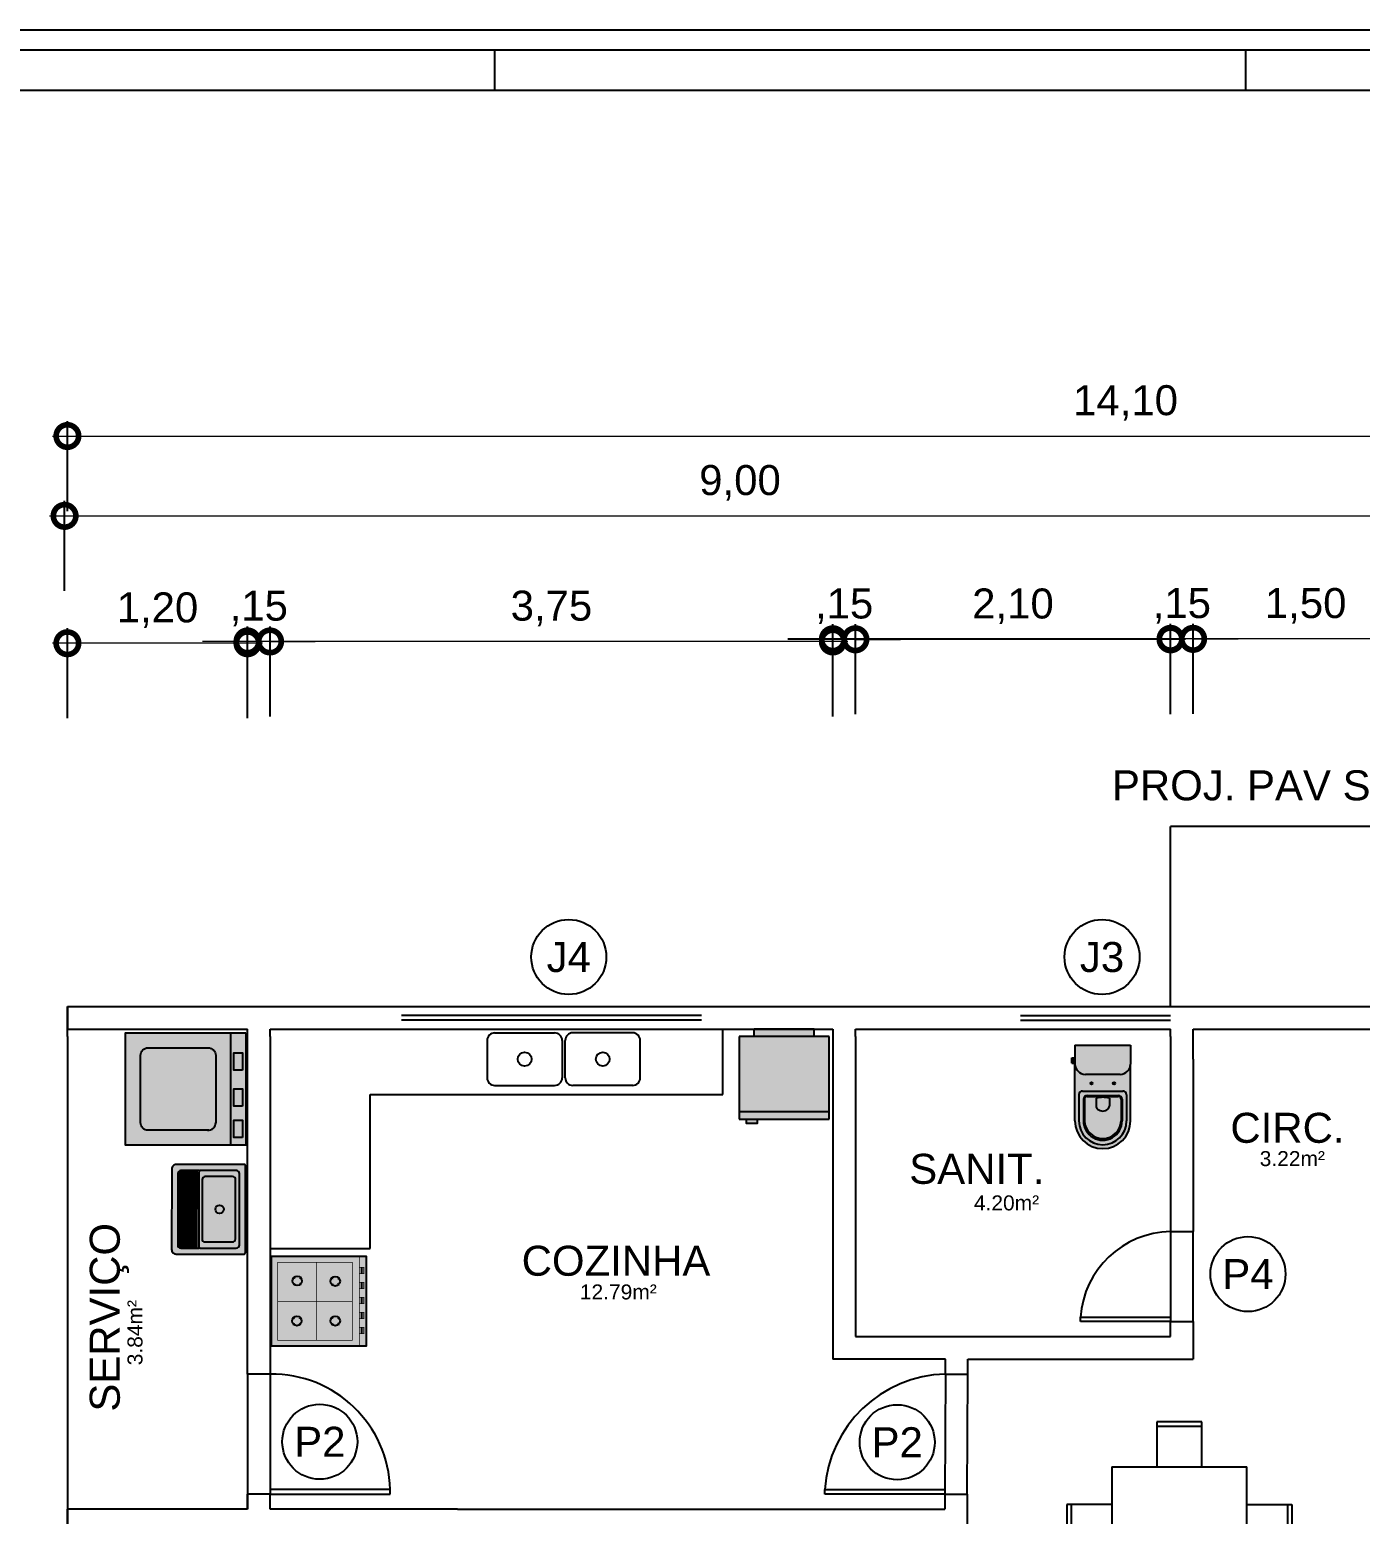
# Model space of a CAD drawing. Header units: metres. Extents: x -81278067020 to 164, y -22607194416 to 57.
# Drawn here: x 30.82 to 39.68, y 19.37 to 29.26 of the extents above; entities that cross this region are included whole.
import ezdxf
from ezdxf.enums import TextEntityAlignment as Align

# ---------------------------------------------------------------- set-up
doc = ezdxf.new("R2010")
doc.units = ezdxf.units.M
doc.header["$LTSCALE"] = 0.25
doc.linetypes.add('DIVIDE', pattern=[31.75, 12.7, -6.35, 0, -6.35, 0, -6.35])
doc.layers.add('0_MRG_AUX', color=7, linetype='Continuous', true_color=0xecbcd1, plot=False)
for name, color, linetype in [('ARQ_ALV CT', 5, 'Continuous'), ('ARQ_ALV VS', 2, 'Continuous'), ('ARQ_ESQ CT', 30, 'Continuous'), ('ARQ_MOB 01', 1, 'Continuous'), ('ARQ_MOB 02', 2, 'Continuous'), ('ARQ_PISO', 1, 'Continuous'), ('ARQ_PROJ SUP', 1, 'DIVIDE'), ('ARQ_SAN 01', 1, 'Continuous'), ('ARQ_SAN 02', 2, 'Continuous'), ('ARQ_SIMB 01', 1, 'Continuous'), ('ARQ_TXT 01', 1, 'Continuous'), ('MRG_EXTERNA', 1, 'Continuous'), ('MRG_INTERNA', 2, 'Continuous'), ('SIMB_02', 2, 'Continuous'), ('SIMB_TXT', 1, 'Continuous')]:
    doc.layers.add(name, color=color, linetype=linetype)
doc.layers.add('ARQ_COTA_AZUL', color=5, linetype='Continuous', lineweight=20, true_color=0x0000ff)
doc.styles.add('Annot_2.0mm', font='arial.ttf', dxfattribs={"height": 2})
doc.styles.add('cota', font='arial.ttf')
doc.styles.add('SIMB', font='arial.ttf')
doc.dimstyles.new('Info 01 - annot', dxfattribs={"dimtxt": 2, "dimasz": 3, "dimexe": 1, "dimexo": 1, "dimgap": 1, "dimtad": 1, "dimzin": 4, "dimtxsty": 'cota', "dimblk": 'DOTSMALL', "dimcen": 2, "dimdle": 1, "dimclrd": 256, "dimclre": 256, "dimclrt": 1, "dimazin": 2, "dimtfac": 0.09, "dimtix": 1, "dimtmove": 2, "dimatfit": 2, "dimfxl": 5, "dimfxlon": 1, "dimtolj": 1, "dimtzin": 4, "dimlwd": -1, "dimarcsym": 1})

# ---------------------------------------------------------------- blocks, each defined once
blk = doc.blocks.new('COD_ESQ')
at = {"layer": 'SIMB_02'}
blk.add_circle((0, 0), 2.5, dxfattribs=at)
at = {"layer": 'SIMB_TXT', "style": 'SIMB'}
blk.add_attdef('CDESQ', text='', height=2, dxfattribs=at).set_placement((0, 0), align=Align.MIDDLE_CENTER)
blk = doc.blocks.new('_DotSmall')
at = {"color": 0, "linetype": 'ByBlock', "const_width": 0.5}
blk.add_lwpolyline([(-0.0625, 0, 1), (0.0625, 0, 1)], format="xyb", close=True, dxfattribs=at)
blk = doc.blocks.new('*D10')
at = {"layer": 'ARQ_COTA_AZUL', "lineweight": -2, "transparency": 16777216}
for p, q in [((31.0493, 25.5232), (31.0493, 26.1232)), ((40.0493, 25.5232), (40.0493, 26.1232))]:
    blk.add_line(p, q, dxfattribs=at)
at = {"layer": 'ARQ_COTA_AZUL', "transparency": 16777216}
blk.add_line((30.9493, 26.0232), (40.1493, 26.0232), dxfattribs=at)
at = {"layer": 'ARQ_COTA_AZUL', "transparency": 16777216, "xscale": 0.3, "yscale": 0.3, "zscale": 0.3, "rotation": 180}
blk.add_blockref('_DotSmall', (31.0493, 26.0232), dxfattribs=at)
at = {"layer": 'ARQ_COTA_AZUL', "transparency": 16777216, "xscale": 0.3, "yscale": 0.3, "zscale": 0.3}
blk.add_blockref('_DotSmall', (40.0493, 26.0232), dxfattribs=at)
at = {"layer": 'ARQ_COTA_AZUL', "color": 1, "transparency": 16777216, "insert": (35.5493, 26.2434), "char_height": 0.2, "attachment_point": 5, "style": 'cota'}
blk.add_mtext('\\A1;9,00', dxfattribs=at)
blk = doc.blocks.new('*D18')
at = {"layer": 'ARQ_COTA_AZUL', "lineweight": -2, "transparency": 16777216}
for p, q in [((38.568, 24.7033), (38.568, 25.3033)), ((40.068, 24.7033), (40.068, 25.3033))]:
    blk.add_line(p, q, dxfattribs=at)
at = {"layer": 'ARQ_COTA_AZUL', "transparency": 16777216}
blk.add_line((40.168, 25.2033), (38.468, 25.2033), dxfattribs=at)
at = {"layer": 'ARQ_COTA_AZUL', "transparency": 16777216, "xscale": 0.3, "yscale": 0.3, "zscale": 0.3, "rotation": 180}
blk.add_blockref('_DotSmall', (38.568, 25.2033), dxfattribs=at)
at = {"layer": 'ARQ_COTA_AZUL', "transparency": 16777216, "xscale": 0.3, "yscale": 0.3, "zscale": 0.3}
blk.add_blockref('_DotSmall', (40.068, 25.2033), dxfattribs=at)
at = {"layer": 'ARQ_COTA_AZUL', "color": 1, "transparency": 16777216, "insert": (39.318, 25.4235), "char_height": 0.2, "attachment_point": 5, "style": 'cota'}
blk.add_mtext('\\A1;1,50', dxfattribs=at)
blk = doc.blocks.new('*D19')
at = {"layer": 'ARQ_COTA_AZUL', "lineweight": -2, "transparency": 16777216}
for p, q in [((38.418, 24.7033), (38.418, 25.3033)), ((38.568, 24.7033), (38.568, 25.3033))]:
    blk.add_line(p, q, dxfattribs=at)
at = {"layer": 'ARQ_COTA_AZUL', "transparency": 16777216}
for p, q in [((38.418, 25.2033), (38.118, 25.2033)), ((38.568, 25.2033), (38.418, 25.2033)), ((38.568, 25.2033), (38.868, 25.2033))]:
    blk.add_line(p, q, dxfattribs=at)
at = {"layer": 'ARQ_COTA_AZUL', "transparency": 16777216, "xscale": 0.3, "yscale": 0.3, "zscale": 0.3}
blk.add_blockref('_DotSmall', (38.418, 25.2033), dxfattribs=at)
at = {"layer": 'ARQ_COTA_AZUL', "transparency": 16777216, "xscale": 0.3, "yscale": 0.3, "zscale": 0.3, "rotation": 180}
blk.add_blockref('_DotSmall', (38.568, 25.2033), dxfattribs=at)
at = {"layer": 'ARQ_COTA_AZUL', "color": 1, "transparency": 16777216, "insert": (38.493, 25.4235), "char_height": 0.2, "attachment_point": 5, "style": 'cota'}
blk.add_mtext('\\A1;,15', dxfattribs=at)
blk = doc.blocks.new('*D20')
at = {"layer": 'ARQ_ALV CT', "lineweight": -2, "transparency": 16777216}
for p, q in [((36.318, 24.7004), (36.318, 25.3004)), ((38.418, 24.7004), (38.418, 25.3004))]:
    blk.add_line(p, q, dxfattribs=at)
at = {"layer": 'ARQ_ALV CT', "transparency": 16777216}
blk.add_line((38.518, 25.2004), (36.218, 25.2004), dxfattribs=at)
at = {"layer": 'ARQ_ALV CT', "transparency": 16777216, "xscale": 0.3, "yscale": 0.3, "zscale": 0.3, "rotation": 180}
blk.add_blockref('_DotSmall', (36.318, 25.2004), dxfattribs=at)
at = {"layer": 'ARQ_ALV CT', "transparency": 16777216, "xscale": 0.3, "yscale": 0.3, "zscale": 0.3}
blk.add_blockref('_DotSmall', (38.418, 25.2004), dxfattribs=at)
at = {"layer": 'ARQ_ALV CT', "color": 1, "transparency": 16777216, "insert": (37.368, 25.4206), "char_height": 0.2, "attachment_point": 5, "style": 'cota'}
blk.add_mtext('\\A1;2,10', dxfattribs=at)
blk = doc.blocks.new('*D21')
at = {"layer": 'ARQ_ALV CT', "lineweight": -2, "transparency": 16777216}
for p, q in [((36.168, 24.7004), (36.168, 25.3004)), ((36.318, 24.7004), (36.318, 25.3004))]:
    blk.add_line(p, q, dxfattribs=at)
at = {"layer": 'ARQ_ALV CT', "transparency": 16777216}
for p, q in [((36.168, 25.2004), (35.868, 25.2004)), ((36.318, 25.2004), (36.168, 25.2004)), ((36.318, 25.2004), (36.618, 25.2004))]:
    blk.add_line(p, q, dxfattribs=at)
at = {"layer": 'ARQ_ALV CT', "transparency": 16777216, "xscale": 0.3, "yscale": 0.3, "zscale": 0.3}
blk.add_blockref('_DotSmall', (36.168, 25.2004), dxfattribs=at)
at = {"layer": 'ARQ_ALV CT', "transparency": 16777216, "xscale": 0.3, "yscale": 0.3, "zscale": 0.3, "rotation": 180}
blk.add_blockref('_DotSmall', (36.318, 25.2004), dxfattribs=at)
at = {"layer": 'ARQ_ALV CT', "color": 1, "transparency": 16777216, "insert": (36.243, 25.4206), "char_height": 0.2, "attachment_point": 5, "style": 'cota'}
blk.add_mtext('\\A1;,15', dxfattribs=at)
blk = doc.blocks.new('*D22')
at = {"layer": 'ARQ_COTA_AZUL', "lineweight": -2, "transparency": 16777216}
for p, q in [((32.418, 24.6861), (32.418, 25.2861)), ((36.168, 24.6861), (36.168, 25.2861))]:
    blk.add_line(p, q, dxfattribs=at)
at = {"layer": 'ARQ_COTA_AZUL', "transparency": 16777216}
blk.add_line((36.268, 25.1861), (32.318, 25.1861), dxfattribs=at)
at = {"layer": 'ARQ_COTA_AZUL', "transparency": 16777216, "xscale": 0.3, "yscale": 0.3, "zscale": 0.3, "rotation": 180}
blk.add_blockref('_DotSmall', (32.418, 25.1861), dxfattribs=at)
at = {"layer": 'ARQ_COTA_AZUL', "transparency": 16777216, "xscale": 0.3, "yscale": 0.3, "zscale": 0.3}
blk.add_blockref('_DotSmall', (36.168, 25.1861), dxfattribs=at)
at = {"layer": 'ARQ_COTA_AZUL', "color": 1, "transparency": 16777216, "insert": (34.293, 25.4063), "char_height": 0.2, "attachment_point": 5, "style": 'cota'}
blk.add_mtext('\\A1;3,75', dxfattribs=at)
blk = doc.blocks.new('*D23')
at = {"layer": 'ARQ_COTA_AZUL', "lineweight": -2, "transparency": 16777216}
for p, q in [((32.268, 24.6861), (32.268, 25.2861)), ((32.418, 24.6861), (32.418, 25.2861))]:
    blk.add_line(p, q, dxfattribs=at)
at = {"layer": 'ARQ_COTA_AZUL', "transparency": 16777216}
for p, q in [((32.268, 25.1861), (31.968, 25.1861)), ((32.418, 25.1861), (32.268, 25.1861)), ((32.418, 25.1861), (32.718, 25.1861))]:
    blk.add_line(p, q, dxfattribs=at)
at = {"layer": 'ARQ_COTA_AZUL', "transparency": 16777216, "xscale": 0.3, "yscale": 0.3, "zscale": 0.3}
blk.add_blockref('_DotSmall', (32.268, 25.1861), dxfattribs=at)
at = {"layer": 'ARQ_COTA_AZUL', "transparency": 16777216, "xscale": 0.3, "yscale": 0.3, "zscale": 0.3, "rotation": 180}
blk.add_blockref('_DotSmall', (32.418, 25.1861), dxfattribs=at)
at = {"layer": 'ARQ_COTA_AZUL', "color": 1, "transparency": 16777216, "insert": (32.343, 25.4063), "char_height": 0.2, "attachment_point": 5, "style": 'cota'}
blk.add_mtext('\\A1;,15', dxfattribs=at)
blk = doc.blocks.new('*D24')
at = {"layer": 'ARQ_COTA_AZUL', "lineweight": -2, "transparency": 16777216}
for p, q in [((31.068, 24.6743), (31.068, 25.2743)), ((32.268, 24.6743), (32.268, 25.2743))]:
    blk.add_line(p, q, dxfattribs=at)
at = {"layer": 'ARQ_COTA_AZUL', "transparency": 16777216}
blk.add_line((32.368, 25.1743), (30.968, 25.1743), dxfattribs=at)
at = {"layer": 'ARQ_COTA_AZUL', "transparency": 16777216, "xscale": 0.3, "yscale": 0.3, "zscale": 0.3, "rotation": 180}
blk.add_blockref('_DotSmall', (31.068, 25.1743), dxfattribs=at)
at = {"layer": 'ARQ_COTA_AZUL', "transparency": 16777216, "xscale": 0.3, "yscale": 0.3, "zscale": 0.3}
blk.add_blockref('_DotSmall', (32.268, 25.1743), dxfattribs=at)
at = {"layer": 'ARQ_COTA_AZUL', "color": 1, "transparency": 16777216, "insert": (31.668, 25.3945), "char_height": 0.2, "attachment_point": 5, "style": 'cota'}
blk.add_mtext('\\A1;1,20', dxfattribs=at)
blk = doc.blocks.new('VASO_BELL')
at = {"true_color": 0xffffff}
h = blk.add_hatch(color=7, dxfattribs=at)
h.dxf.hatch_style = 1
edge = h.paths.add_edge_path()
edge.add_line((0, 0), (0.37, 0))
edge.add_line((0.37, 0), (0.37, -0.126))
edge.add_line((0.37, -0.126), (0.37, -0.505))
edge.add_arc((0.185, -0.505), 0.185, 180, 360, ccw=False)
edge.add_line((0, -0.505), (0, -0.126))
edge.add_line((0, -0.126), (0, 0))
h = blk.add_hatch(color=7, dxfattribs=at)
h.dxf.hatch_style = 1
h.paths.add_polyline_path([(-0.0067, -0.0855), (-0.0217, -0.0855), (-0.0217, -0.1205), (-0.0067, -0.1205)])
h = blk.add_hatch(color=7, dxfattribs=at)
h.dxf.hatch_style = 1
h.paths.add_polyline_path([(0, -0.089), (-0.0067, -0.089), (-0.0067, -0.1171), (0, -0.1171)])
at = {"layer": 'ARQ_SAN 01'}
for p, q in [((0.0565, -0.3611), (0.0565, -0.505)), ((0.0625, -0.3611), (0.0625, -0.505)), ((0.0815, -0.3361), (0.2885, -0.3361)), ((0.0815, -0.3421), (0.2885, -0.3421)), ((0.141, -0.3532), (0.141, -0.4061)), ((0.229, -0.3532), (0.229, -0.4061)), ((0.3075, -0.3611), (0.3075, -0.505)), ((0.3135, -0.3611), (0.3135, -0.505))]:
    blk.add_line(p, q, dxfattribs=at)
for centre in [(0.11, -0.255), (0.26, -0.255)]:
    blk.add_circle(centre, 0.0075, dxfattribs=at)
for centre, radius, start, end in [((0.0815, -0.3611), 0.025, 90, 180), ((0.0815, -0.3611), 0.019, 90, 180), ((0.1911, -0.5922), 0.2442, 91.42642, 101.83306), ((0.1789, -0.5922), 0.2442, 78.16694, 88.57358), ((0.2885, -0.3611), 0.025, 0, 90), ((0.2885, -0.3611), 0.019, 0, 90), ((0.168, -0.4061), 0.027, 180, 229.16778), ((0.185, -0.3864), 0.053, 229.16778, 310.83222), ((0.202, -0.4061), 0.027, 310.83222, 0), ((0.185, -0.5055), 0.1285, 179.77728, 0.22272), ((0.185, -0.4994), 0.1226, 182.60055, 357.39945)]:
    blk.add_arc(centre, radius, start, end, dxfattribs=at)
at = {"layer": 'ARQ_SAN 02'}
for p, q in [((0, 0), (0, -0.126)), ((0, 0), (0.37, 0)), ((0.37, 0), (0.37, -0.126)), ((-0.0217, -0.0855), (-0.0065, -0.0855)), ((-0.0217, -0.1205), (-0.0217, -0.0855)), ((-0.0067, -0.1205), (-0.0067, -0.0855)), ((0, -0.089), (-0.0067, -0.089)), ((-0.0217, -0.1205), (-0.0067, -0.1205)), ((0, -0.1171), (-0.0067, -0.1171)), ((0, -0.505), (0, -0.126)), ((0.301, -0.195), (0.069, -0.195)), ((0.37, -0.505), (0.37, -0.126)), ((0.026, -0.3311), (0.026, -0.505)), ((0.051, -0.3061), (0.319, -0.3061)), ((0.344, -0.3311), (0.344, -0.505))]:
    blk.add_line(p, q, dxfattribs=at)
for centre, radius, start, end in [((0.069, -0.126), 0.069, 180, 270), ((0.301, -0.126), 0.069, 270, 0), ((0.051, -0.3311), 0.025, 90, 180), ((0.319, -0.3311), 0.025, 0, 90), ((0.185, -0.505), 0.185, 180, 0), ((0.185, -0.505), 0.159, 180, 0)]:
    blk.add_arc(centre, radius, start, end, dxfattribs=at)
blk = doc.blocks.new('*D38')
at = {"layer": 'ARQ_COTA_AZUL', "lineweight": -2, "transparency": 16777216}
for p, q in [((36.9136, 13.3513), (36.9136, 12.7513)), ((37.0636, 13.3513), (37.0636, 12.7513))]:
    blk.add_line(p, q, dxfattribs=at)
at = {"layer": 'ARQ_COTA_AZUL', "transparency": 16777216}
for p, q in [((36.9136, 12.8513), (36.6136, 12.8513)), ((36.9136, 12.8513), (37.0636, 12.8513)), ((37.0636, 12.8513), (37.3636, 12.8513))]:
    blk.add_line(p, q, dxfattribs=at)
at = {"layer": 'ARQ_COTA_AZUL', "transparency": 16777216, "xscale": 0.3, "yscale": 0.3, "zscale": 0.3}
blk.add_blockref('_DotSmall', (36.9136, 12.8513), dxfattribs=at)
at = {"layer": 'ARQ_COTA_AZUL', "transparency": 16777216, "xscale": 0.3, "yscale": 0.3, "zscale": 0.3, "rotation": 180}
blk.add_blockref('_DotSmall', (37.0636, 12.8513), dxfattribs=at)
at = {"layer": 'ARQ_COTA_AZUL', "color": 1, "transparency": 16777216, "insert": (36.9886, 13.0715), "char_height": 0.2, "attachment_point": 5, "style": 'cota'}
blk.add_mtext('\\A1;,15', dxfattribs=at)
blk = doc.blocks.new('*D39')
at = {"layer": 'ARQ_COTA_AZUL', "lineweight": -2, "transparency": 16777216}
for p, q in [((33.8136, 13.3416), (33.8136, 12.7416)), ((36.9136, 13.3416), (36.9136, 12.7416))]:
    blk.add_line(p, q, dxfattribs=at)
at = {"layer": 'ARQ_COTA_AZUL', "transparency": 16777216}
blk.add_line((33.7136, 12.8416), (37.0136, 12.8416), dxfattribs=at)
at = {"layer": 'ARQ_COTA_AZUL', "transparency": 16777216, "xscale": 0.3, "yscale": 0.3, "zscale": 0.3, "rotation": 180}
blk.add_blockref('_DotSmall', (33.8136, 12.8416), dxfattribs=at)
at = {"layer": 'ARQ_COTA_AZUL', "transparency": 16777216, "xscale": 0.3, "yscale": 0.3, "zscale": 0.3}
blk.add_blockref('_DotSmall', (36.9136, 12.8416), dxfattribs=at)
at = {"layer": 'ARQ_COTA_AZUL', "color": 1, "transparency": 16777216, "insert": (35.3636, 13.0618), "char_height": 0.2, "attachment_point": 5, "style": 'cota'}
blk.add_mtext('\\A1;3,10', dxfattribs=at)
blk = doc.blocks.new('*D54')
at = {"layer": 'ARQ_COTA_AZUL', "transparency": 16777216}
blk.add_line((27.8734, 22.633), (27.8734, 24.033), dxfattribs=at)
at = {"layer": 'ARQ_COTA_AZUL', "lineweight": -2, "transparency": 16777216}
for p, q in [((28.3734, 23.933), (27.7734, 23.933)), ((28.3734, 22.733), (27.7734, 22.733))]:
    blk.add_line(p, q, dxfattribs=at)
at = {"layer": 'ARQ_COTA_AZUL', "transparency": 16777216, "xscale": 0.3, "yscale": 0.3, "zscale": 0.3}
for p, rotation in [((27.8734, 23.933), 90), ((27.8734, 22.733), 270)]:
    blk.add_blockref('_DotSmall', p, dxfattribs=dict(at, rotation=rotation))
at = {"layer": 'ARQ_COTA_AZUL', "color": 1, "transparency": 16777216, "insert": (27.6532, 23.333), "char_height": 0.2, "attachment_point": 5, "rotation": 90, "style": 'cota'}
blk.add_mtext('\\A1;1,20', dxfattribs=at)
blk = doc.blocks.new('*D61')
at = {"layer": 'ARQ_COTA_AZUL', "transparency": 16777216}
for p, q in [((28.3956, 20.4773), (28.3956, 20.7773)), ((28.3956, 20.4773), (28.3956, 20.3273)), ((28.3956, 20.3273), (28.3956, 20.0273))]:
    blk.add_line(p, q, dxfattribs=at)
at = {"layer": 'ARQ_COTA_AZUL', "lineweight": -2, "transparency": 16777216}
for p, q in [((28.8956, 20.4773), (28.2956, 20.4773)), ((28.8956, 20.3273), (28.2956, 20.3273))]:
    blk.add_line(p, q, dxfattribs=at)
at = {"layer": 'ARQ_COTA_AZUL', "transparency": 16777216, "xscale": 0.3, "yscale": 0.3, "zscale": 0.3}
for p, rotation in [((28.3956, 20.4773), 270), ((28.3956, 20.3273), 90)]:
    blk.add_blockref('_DotSmall', p, dxfattribs=dict(at, rotation=rotation))
at = {"layer": 'ARQ_COTA_AZUL', "color": 1, "transparency": 16777216, "insert": (28.1754, 20.4023), "char_height": 0.2, "attachment_point": 5, "rotation": 90, "style": 'cota'}
blk.add_mtext('\\A1;,15', dxfattribs=at)
blk = doc.blocks.new('*D62')
at = {"layer": 'ARQ_COTA_AZUL', "transparency": 16777216}
blk.add_line((28.3975, 22.583), (28.3975, 23.883), dxfattribs=at)
at = {"layer": 'ARQ_COTA_AZUL', "lineweight": -2, "transparency": 16777216}
for p, q in [((28.8975, 23.783), (28.2975, 23.783)), ((28.8975, 22.683), (28.2975, 22.683))]:
    blk.add_line(p, q, dxfattribs=at)
at = {"layer": 'ARQ_COTA_AZUL', "transparency": 16777216, "xscale": 0.3, "yscale": 0.3, "zscale": 0.3}
for p, rotation in [((28.3975, 23.783), 90), ((28.3975, 22.683), 270)]:
    blk.add_blockref('_DotSmall', p, dxfattribs=dict(at, rotation=rotation))
at = {"layer": 'ARQ_COTA_AZUL', "color": 1, "transparency": 16777216, "insert": (28.1773, 23.233), "char_height": 0.2, "attachment_point": 5, "rotation": 90, "style": 'cota'}
blk.add_mtext('\\A1;1,05', dxfattribs=at)
blk = doc.blocks.new('*D63')
at = {"layer": 'ARQ_COTA_AZUL', "transparency": 16777216}
for p, q in [((28.4018, 23.9557), (28.4018, 24.2557)), ((28.4018, 23.8057), (28.4018, 23.9557)), ((28.4018, 23.8057), (28.4018, 23.5057))]:
    blk.add_line(p, q, dxfattribs=at)
at = {"layer": 'ARQ_COTA_AZUL', "lineweight": -2, "transparency": 16777216}
for p, q in [((28.9018, 23.9557), (28.3018, 23.9557)), ((28.9018, 23.8057), (28.3018, 23.8057))]:
    blk.add_line(p, q, dxfattribs=at)
at = {"layer": 'ARQ_COTA_AZUL', "transparency": 16777216, "xscale": 0.3, "yscale": 0.3, "zscale": 0.3}
for p, rotation in [((28.4018, 23.9557), 270), ((28.4018, 23.8057), 90)]:
    blk.add_blockref('_DotSmall', p, dxfattribs=dict(at, rotation=rotation))
at = {"layer": 'ARQ_COTA_AZUL', "color": 1, "transparency": 16777216, "insert": (28.1816, 23.8807), "char_height": 0.2, "attachment_point": 5, "rotation": 90, "style": 'cota'}
blk.add_mtext('\\A1;,15', dxfattribs=at)
blk = doc.blocks.new('*D98')
at = {"layer": 'ARQ_COTA_AZUL', "transparency": 16777216}
blk.add_line((28.3983, 20.433), (28.3983, 22.633), dxfattribs=at)
at = {"layer": 'ARQ_COTA_AZUL', "lineweight": -2, "transparency": 16777216}
for p, q in [((28.8983, 22.533), (28.2983, 22.533)), ((28.8983, 20.533), (28.2983, 20.533))]:
    blk.add_line(p, q, dxfattribs=at)
at = {"layer": 'ARQ_COTA_AZUL', "transparency": 16777216, "xscale": 0.3, "yscale": 0.3, "zscale": 0.3}
for p, rotation in [((28.3983, 22.533), 90), ((28.3983, 20.533), 270)]:
    blk.add_blockref('_DotSmall', p, dxfattribs=dict(at, rotation=rotation))
at = {"layer": 'ARQ_COTA_AZUL', "color": 1, "transparency": 16777216, "insert": (28.1781, 21.533), "char_height": 0.2, "attachment_point": 5, "rotation": 90, "style": 'cota'}
blk.add_mtext('\\A1;2,00', dxfattribs=at)
blk = doc.blocks.new('PIA')
at = {"layer": 'ARQ_MOB 01'}
for p, q in [((-0.35, 0.2), (-0.35, -0.2)), ((-0.05, 0.25), (-0.3, 0.25)), ((0, 0.2), (0, -0.2)), ((-0.05, -0.25), (-0.3, -0.25))]:
    blk.add_line(p, q, dxfattribs=at)
blk.add_circle((-0.175, 0), 0.0461, dxfattribs=at)
for centre, start, end in [((-0.3, 0.2), 90, 180), ((-0.05, 0.2), 0, 90), ((-0.3, -0.2), 180, 270), ((-0.05, -0.2), 270, 0)]:
    blk.add_arc(centre, 0.05, start, end, dxfattribs=at)
blk = doc.blocks.new('fogão_01')
at = {"true_color": 0xffffff}
h = blk.add_hatch(color=7, dxfattribs=at)
h.dxf.hatch_style = 1
h.paths.add_polyline_path([(0, -0.3), (-0.632, -0.3), (-0.632, 0.3), (0, 0.3)])
blk.add_lwpolyline([(0, -0.3), (-0.632, -0.3), (-0.632, 0.3), (0, 0.3)], close=True)
for points, const_width in [([(-0.5848, -0.3), (-0.5848, 0.3)], 0.005), ([(-0.5848, 0.2181), (-0.6151, 0.2181), (-0.6151, 0.1757), (-0.5848, 0.1757)], 0.005), ([(-0.5419, 0.2614), (-0.0408, 0.2614), (-0.0408, -0.2569), (-0.5397, -0.2569), (-0.5397, 0.2614)], 0.0045), ([(-0.2998, 0.2614), (-0.2998, -0.2569)], 0.0045), ([(-0.5848, 0.1181), (-0.6151, 0.1181), (-0.6151, 0.0757), (-0.5848, 0.0757)], 0.005), ([(-0.4388, 0.1465), (-0.4533, 0.161)], 0.0045), ([(-0.4385, 0.1196), (-0.453, 0.1051)], 0.0045), ([(-0.4119, 0.1468), (-0.3974, 0.1613)], 0.0045), ([(-0.4116, 0.1199), (-0.397, 0.1054)], 0.0045), ([(-0.1826, 0.1465), (-0.1971, 0.161)], 0.0045), ([(-0.1822, 0.1196), (-0.1968, 0.1051)], 0.0045), ([(-0.1557, 0.1468), (-0.1412, 0.1613)], 0.0045), ([(-0.1553, 0.1199), (-0.1408, 0.1054)], 0.0045), ([(-0.5848, 0.0181), (-0.6151, 0.0181), (-0.6151, -0.0243), (-0.5848, -0.0243)], 0.005), ([(-0.5397, 0.0022), (-0.0436, 0.0022)], 0.0045), ([(-0.5848, -0.0819), (-0.6151, -0.0819), (-0.6151, -0.1243), (-0.5848, -0.1243)], 0.005), ([(-0.5848, -0.1819), (-0.6151, -0.1819), (-0.6151, -0.2243), (-0.5848, -0.2243)], 0.005), ([(-0.4388, -0.1182), (-0.4533, -0.1036)], 0.0045), ([(-0.4385, -0.1451), (-0.453, -0.1596)], 0.0045), ([(-0.4119, -0.1178), (-0.3974, -0.1033)], 0.0045), ([(-0.4116, -0.1447), (-0.397, -0.1592)], 0.0045), ([(-0.1853, -0.1209), (-0.1998, -0.1064)], 0.0045), ([(-0.185, -0.1478), (-0.1995, -0.1623)], 0.0045), ([(-0.1584, -0.1205), (-0.1439, -0.106)], 0.0045), ([(-0.1581, -0.1474), (-0.1435, -0.162)], 0.0045)]:
    blk.add_lwpolyline(points, dxfattribs=dict(const_width=const_width))
for points in [[(-0.603, 0.2151), (-0.603, 0.1757)], [(-0.603, 0.1151), (-0.603, 0.0757)], [(-0.603, 0.0151), (-0.603, -0.0243)], [(-0.603, -0.0849), (-0.603, -0.1243)], [(-0.603, -0.1849), (-0.603, -0.2243)]]:
    blk.add_lwpolyline(points)
for centre in [(-0.4252, 0.1332), (-0.169, 0.1332), (-0.4252, -0.1314), (-0.1717, -0.1342)]:
    blk.add_circle(centre, 0.0314)
blk = doc.blocks.new('maq. lavar_02')
at = {"true_color": 0xffffff}
h = blk.add_hatch(color=7, dxfattribs=at)
h.dxf.hatch_style = 1
h.paths.add_polyline_path([(0.75, 0), (0, 0), (0, 0.8), (0.75, 0.8)])
for points in [[(0.75, 0), (0, 0), (0, 0.8), (0.75, 0.8), (0.75, 0)], [(0, 0.1), (0.75, 0.1)]]:
    blk.add_lwpolyline(points)
blk.add_lwpolyline([(0.1, 0.2446), (0.1, 0.65, -0.414214), (0.15, 0.7), (0.6, 0.7, -0.414214), (0.65, 0.65), (0.65, 0.25, -0.414214), (0.6, 0.2), (0.147, 0.2)], format="xyb")
for points in [[(0.0517, 0.0202), (0.0517, 0.0779), (0.1671, 0.0779), (0.1671, 0.0202)], [(0.2603, 0.0202), (0.2603, 0.0779), (0.3757, 0.0779), (0.3757, 0.0202)], [(0.5, 0.0202), (0.5, 0.0779), (0.6154, 0.0779), (0.6154, 0.0202)]]:
    blk.add_lwpolyline(points, close=True)
blk.add_arc((0.1497, 0.2499), 0.05, 173.8325, 273.12652)
blk = doc.blocks.new('tanque_05')
at = {"true_color": 0xffffff}
h = blk.add_hatch(color=7, dxfattribs=at)
h.dxf.hatch_style = 1
edge = h.paths.add_edge_path()
edge.add_line((-0.2686, -0.4916), (0.2686, -0.4916))
edge.add_arc((0.2686, -0.4612), 0.0304, 270, 360)
edge.add_line((0.299, -0.4612), (0.299, -0.0101))
edge.add_arc((0.2889, -0.0101), 0.0101, 0, 90)
edge.add_line((0.2889, 0), (-0.2889, 0))
edge.add_arc((-0.2889, -0.0101), 0.0101, 90, 180)
edge.add_line((-0.299, -0.0101), (-0.299, -0.4612))
edge.add_arc((-0.2686, -0.4612), 0.0304, 180, 270)
for p, q in [((-0.2585, -0.3249), (0.2585, -0.3249)), ((0.2585, -0.331), (-0.2585, -0.331)), ((-0.2585, -0.3452), (0.2585, -0.3452)), ((0.2585, -0.3513), (-0.2585, -0.3513)), ((-0.2585, -0.3654), (0.2585, -0.3654)), ((0.2585, -0.3715), (-0.2585, -0.3715)), ((-0.2585, -0.3857), (0.2585, -0.3857)), ((0.2585, -0.3918), (-0.2585, -0.3918)), ((-0.2585, -0.406), (0.2585, -0.406)), ((0.2585, -0.4121), (-0.2585, -0.4121)), ((-0.2585, -0.4263), (0.2585, -0.4263)), ((-0.251, -0.4465), (0.251, -0.4465))]:
    blk.add_line(p, q)
for points in [[(-0.2686, -0.4916), (0.2686, -0.4916, 0.414214), (0.299, -0.4612), (0.299, -0.0101, 0.414214), (0.2889, 0), (-0.2889, 0, 0.414214), (-0.299, -0.0101), (-0.299, -0.4612, 0.414214)], [(-0.1977, -0.2889), (0.1977, -0.2889, 0.414214), (0.2179, -0.2686), (0.2179, -0.0862, 0.414214), (0.1977, -0.0659), (-0.1977, -0.0659, 0.414214), (-0.2179, -0.0862), (-0.2179, -0.2686, 0.414214)]]:
    blk.add_lwpolyline(points, format="xyb", close=True)
for points in [[(0.2585, -0.2807), (0.2585, -0.0608, 0.414214), (0.2382, -0.0405), (-0.2382, -0.0405, 0.414214), (-0.2585, -0.0608), (-0.2585, -0.2807)], [(-0.2585, -0.2822), (-0.2585, -0.3006, 0.414214), (-0.2484, -0.3107), (-0.2357, -0.3107), (0.2342, -0.3107), (0.2484, -0.3107, 0.414214), (0.2585, -0.3006), (0.2585, -0.2822)], [(-0.2585, -0.3092), (-0.2585, -0.4308, 0.414214), (-0.2382, -0.4511), (0.2382, -0.4511, 0.414214), (0.2585, -0.4308), (0.2585, -0.3092, 0.414214)]]:
    blk.add_lwpolyline(points, format="xyb")
blk.add_lwpolyline([(0.2584, -0.4323), (-0.2584, -0.4323)])
blk.add_circle((0, -0.1723), 0.0284)
blk = doc.blocks.new('M6')
for p, q in [((-1.2375, 0), (-1.2375, 0.3)), ((-1.2375, 0.3), (-0.9375, 0.3)), ((-0.9375, 0.3), (-0.9375, 0)), ((-0.55, 0.3), (-0.55, 0)), ((-0.25, 0.3), (-0.55, 0.3)), ((-0.25, 0), (-0.25, 0.3)), ((-1.2375, 0.27), (-0.9375, 0.27)), ((-0.25, 0.27), (-0.55, 0.27)), ((0, 0), (-1.4875, 0)), ((-1.4875, -0.9), (-1.4875, 0)), ((0, -0.9), (0, 0)), ((-1.4875, -0.3), (-1.7875, -0.3)), ((-1.7875, -0.3), (-1.7875, -0.6)), ((-1.7575, -0.3), (-1.7575, -0.6)), ((0, -0.3), (0.3, -0.3)), ((0.27, -0.3), (0.27, -0.6)), ((0.3, -0.3), (0.3, -0.6)), ((-1.7875, -0.6), (-1.4875, -0.6)), ((0.3, -0.6), (0, -0.6)), ((-1.4875, -0.9), (0, -0.9)), ((-1.2375, -0.9), (-1.2375, -1.2)), ((-0.9375, -1.2), (-0.9375, -0.9)), ((-0.55, -1.2), (-0.55, -0.9)), ((-0.25, -0.9), (-0.25, -1.2)), ((-1.2375, -1.17), (-0.9375, -1.17)), ((-0.25, -1.17), (-0.55, -1.17)), ((-1.2375, -1.2), (-0.9375, -1.2)), ((-0.25, -1.2), (-0.55, -1.2))]:
    blk.add_line(p, q)
blk = doc.blocks.new('GEL60')
at = {"true_color": 0xffffff}
h = blk.add_hatch(color=7, dxfattribs=at)
h.dxf.hatch_style = 1
h.paths.add_polyline_path([(0.0006, 0.00055), (0.00055, 0.00055), (0.00055, 0.00058), (0.00048, 0.00058), (0.00048, 0.00055), (0, 0.00055), (0, 0), (0.0001, 0), (0.0001, -0.00005), (0.0005, -0.00005), (0.0005, 0), (0.0006, 0)])
at = {"layer": 'ARQ_MOB 02'}
for p, q in [((0, 0.00055), (0, 0)), ((0.0006, 0.00055), (0, 0.00055)), ((0.0006, 0.0005), (0, 0.0005)), ((0.0006, 0), (0.0006, 0.00055)), ((0, 0), (0.0006, 0)), ((0.0001, 0), (0.0001, -0.00005)), ((0.0005, 0), (0.0005, -0.00005)), ((0.0001, -0.00005), (0.0005, -0.00005))]:
    blk.add_line(p, q, dxfattribs=at)
blk.add_lwpolyline([(0.00055, 0.00055), (0.00048, 0.00055), (0.00048, 0.00058), (0.00055, 0.00058)], close=True, dxfattribs=at)
blk = doc.blocks.new('*D333')
at = {"layer": 'ARQ_COTA_AZUL', "lineweight": -2, "transparency": 16777216}
for p, q in [((31.068, 26.0556), (31.068, 26.6556)), ((45.168, 26.0556), (45.168, 26.6556))]:
    blk.add_line(p, q, dxfattribs=at)
at = {"layer": 'ARQ_COTA_AZUL', "transparency": 16777216}
blk.add_line((30.968, 26.5556), (45.268, 26.5556), dxfattribs=at)
at = {"layer": 'ARQ_COTA_AZUL', "transparency": 16777216, "xscale": 0.3, "yscale": 0.3, "zscale": 0.3, "rotation": 180}
blk.add_blockref('_DotSmall', (31.068, 26.5556), dxfattribs=at)
at = {"layer": 'ARQ_COTA_AZUL', "transparency": 16777216, "xscale": 0.3, "yscale": 0.3, "zscale": 0.3}
blk.add_blockref('_DotSmall', (45.168, 26.5556), dxfattribs=at)
at = {"layer": 'ARQ_COTA_AZUL', "color": 1, "transparency": 16777216, "insert": (38.118, 26.7758), "char_height": 0.2, "attachment_point": 5, "style": 'cota'}
blk.add_mtext('\\A1;14,10', dxfattribs=at)
blk = doc.blocks.new('FORMATO_A0mmD')
at = {"layer": '0_MRG_AUX'}
blk.add_lwpolyline([(0.01, 851), (0.01, -0.01), (-1199, -0.01), (-1199, 851)], close=True, dxfattribs=at)
at = {"layer": 'MRG_EXTERNA'}
blk.add_lwpolyline([(-5, 846), (-5, 5), (-1194, 5), (-1194, 846)], close=True, dxfattribs=at)
at = {"layer": 'MRG_INTERNA'}
for p, q in [((-745, 836), (-745, 846)), ((-745, 836), (-745, 846)), ((-560, 836), (-560, 846)), ((-15, 836), (-1169, 836))]:
    blk.add_line(p, q, dxfattribs=at)

msp = doc.modelspace()

# ---------------------------------------------------------------- linework, layer by layer
at = {"layer": 'ARQ_ALV CT'}
for p, q in [((31.068, 22.7517), (31.068, 22.6017)), ((31.068, 22.7517), (33.293, 22.7517)), ((31.068, 22.6017), (31.068, 22.7517)), ((35.293, 22.7517), (36.168, 22.7517)), ((36.168, 22.7517), (36.318, 22.7517)), ((36.318, 22.7517), (37.418, 22.7516)), ((38.418, 22.7517), (40.068, 22.7517)), ((31.068, 22.6017), (32.268, 22.6017)), ((32.268, 22.5517), (32.268, 22.6017)), ((32.268, 20.3017), (32.268, 22.6017)), ((32.418, 22.5517), (32.418, 22.6017)), ((32.418, 22.6017), (33.293, 22.6017)), ((35.293, 22.6017), (36.168, 22.6017)), ((36.168, 22.6017), (36.168, 20.4017)), ((36.318, 22.5517), (36.318, 22.6017)), ((36.318, 22.6017), (37.418, 22.6017)), ((38.418, 22.5517), (38.418, 22.6017)), ((38.568, 22.5517), (38.568, 22.6017)), ((38.568, 22.6017), (40.068, 22.6017)), ((32.268, 20.3017), (32.268, 22.5517)), ((32.418, 22.5517), (32.418, 20.3017)), ((36.318, 22.5517), (36.318, 20.5517)), ((38.4182, 21.2517), (38.568, 21.2517)), ((38.418, 20.5517), (38.4182, 20.6517)), ((38.4182, 20.6817), (38.4182, 20.6517)), ((36.318, 20.5517), (38.418, 20.5517)), ((38.568, 20.5517), (38.568, 20.4017)), ((36.918, 20.4017), (36.168, 20.4017)), ((38.4182, 20.4017), (38.568, 20.4017)), ((32.418, 20.3017), (32.268, 20.3017)), ((36.918, 20.3017), (37.068, 20.3017)), ((32.418, 19.5017), (32.268, 19.5017)), ((32.268, 19.5017), (32.268, 19.4017)), ((32.268, 19.4017), (32.268, 19.5017)), ((32.418, 19.4017), (32.418, 19.5017)), ((36.9136, 19.5017), (37.0636, 19.5017)), ((36.9136, 19.5017), (36.9136, 19.4017)), ((37.0636, 19.5017), (37.0636, 19.2517)), ((32.268, 19.4017), (31.068, 19.4017)), ((31.068, 19.4017), (31.068, 19.2517)), ((31.068, 19.2517), (31.068, 19.4017)), ((33.668, 19.4017), (32.418, 19.4017)), ((33.668, 19.4017), (36.9136, 19.4017))]:
    msp.add_line(p, q, dxfattribs=at)
for points in [[(38.418, 22.5517), (38.4182, 21.2517)], [(38.568, 22.4017), (38.568, 22.5517)], [(38.568, 22.4017), (38.568, 21.2517)], [(38.4182, 20.6517), (38.568, 20.6517)], [(38.568, 20.6517), (38.568, 20.5517)], [(36.918, 20.3017), (36.918, 20.4017)], [(37.068, 20.4017), (38.4182, 20.4017)], [(37.068, 20.3017), (37.068, 20.4017)]]:
    msp.add_lwpolyline(points, dxfattribs=at)
at = {"layer": 'ARQ_ALV VS'}
for p, q in [((33.293, 22.7517), (35.293, 22.7517)), ((37.418, 22.7516), (38.418, 22.7517)), ((33.293, 22.6017), (35.293, 22.6017)), ((37.418, 22.6017), (38.418, 22.6017))]:
    msp.add_line(p, q, dxfattribs=at)
at = {"layer": 'ARQ_ESQ CT'}
for p, q in [((35.293, 22.6917), (33.293, 22.6917)), ((35.293, 22.6617), (33.293, 22.6617)), ((37.8182, 20.6517), (37.8182, 20.6817)), ((37.8182, 20.6817), (38.4182, 20.6817)), ((38.4182, 20.6517), (37.8182, 20.6517)), ((33.218, 19.5317), (32.418, 19.5317)), ((32.418, 19.5017), (33.218, 19.5017)), ((33.218, 19.5017), (33.218, 19.5317)), ((36.1136, 19.5017), (36.1136, 19.5317)), ((36.1136, 19.5317), (36.9136, 19.5317)), ((36.9136, 19.5017), (36.1136, 19.5017)), ((36.9136, 19.5017), (36.1136, 19.5017))]:
    msp.add_line(p, q, dxfattribs=at)
at = {"layer": 'ARQ_PISO'}
for p, q in [((31.068, 22.5517), (31.068, 22.6017)), ((31.068, 22.5517), (31.068, 19.4017)), ((38.4182, 21.2517), (38.4182, 20.6517)), ((38.568, 20.6517), (38.568, 21.2517)), ((32.268, 20.3017), (32.268, 19.5017)), ((32.418, 20.3017), (32.418, 19.5317)), ((36.918, 20.3017), (36.9136, 19.5017)), ((37.0636, 19.5017), (37.068, 20.3017)), ((32.418, 19.5317), (32.418, 19.5017)), ((36.9136, 19.5317), (36.9136, 19.5017))]:
    msp.add_line(p, q, dxfattribs=at)
at = {"layer": 'ARQ_PROJ SUP'}
for p, q in [((38.418, 22.7517), (38.418, 23.9517)), ((40.068, 23.9517), (38.418, 23.9517)), ((37.418, 22.6916), (38.418, 22.6917)), ((37.418, 22.6617), (38.418, 22.6617))]:
    msp.add_line(p, q, dxfattribs=at)
at = {"layer": 'ARQ_SAN 02'}
for p, q in [((35.4358, 22.1668), (35.4358, 22.6017)), ((33.0849, 21.1388), (33.0849, 22.1668)), ((33.0849, 22.1668), (35.4358, 22.1668)), ((32.418, 21.1388), (33.0849, 21.1388))]:
    msp.add_line(p, q, dxfattribs=at)
at = {"layer": 'ARQ_SIMB 01'}
for centre, radius, start, end in [((38.4285, 20.6401), 0.6117, 90.96737, 176.09503), ((32.4307, 19.5143), 0.7875, 1.26517, 90.92421), ((36.9375, 19.4763), 0.8257, 91.35037, 176.14782)]:
    msp.add_arc(centre, radius, start, end, dxfattribs=at)

# ---------------------------------------------------------------- block references
at = {"xscale": 0.02704510082068265, "yscale": 0.02704510082068265, "zscale": 0.02704510082068265}
msp.add_blockref('FORMATO_A0mmD', (54.0647, 6.249), dxfattribs=at)
msp.add_blockref('VASO_BELL', (37.7812, 22.4952))
at = {"layer": 'ARQ_ALV CT', "xscale": 0.1, "yscale": 0.1, "zscale": 0.1}
for p, values in [((34.4084, 23.0826), {'CDESQ': 'J4'}), ((37.9613, 23.0826), {'CDESQ': 'J3'}), ((38.9333, 20.9688), {'CDESQ': 'P4'}), ((32.7497, 19.8509), {'CDESQ': 'P2'}), ((36.5966, 19.8477), {'CDESQ': 'P2'})]:
    msp.add_blockref('COD_ESQ', p, dxfattribs=at).add_auto_attribs(values)
at = {"layer": 'ARQ_MOB 01', "rotation": 90}
msp.add_blockref('maq. lavar_02', (32.2558, 21.8273), dxfattribs=at)
at = {"layer": 'ARQ_PISO', "xscale": 1000.001, "yscale": 1000.001, "zscale": 1000.001, "rotation": 180}
msp.add_blockref('GEL60', (36.1433, 22.5517), dxfattribs=at)
at = {"layer": 'ARQ_PISO'}
for name, p, rotation in [('fogão_01', (32.4276, 20.7893), 180.0000000000007), ('M6', (38.9267, 18.1955), 270)]:
    msp.add_blockref(name, p, dxfattribs=dict(at, rotation=rotation))
at = {"layer": 'ARQ_SAN 01'}
for name, p, rotation in [('PIA', (34.1144, 22.5768), 90), ('PIA', (34.6346, 22.227), 270), ('tanque_05', (32.2544, 21.4005), 269.9188489772773)]:
    msp.add_blockref(name, p, dxfattribs=dict(at, rotation=rotation))

# ---------------------------------------------------------------- texts
at = {"layer": 'ARQ_TXT 01', "attachment_point": 1, "style": 'Annot_2.0mm'}
for s, insert, char_height, width in [('PROJ. PAV SUP.', (38.0272, 24.327), 0.2, 2.177694), ('CIRC.', (38.8168, 22.0439), 0.2, 0.965285), ('SANIT.', (36.6768, 21.7704), 0.2, 1.237692), ('3.22m²', (39.0117, 21.7887), 0.1, 0.719192), ('4.20m²', (37.1075, 21.4934), 0.1, 0.7344), ('COZINHA', (34.0945, 21.1577), 0.2, 1.90156), ('12.79m²', (34.4822, 20.8997), 0.1, 0.66096)]:
    msp.add_mtext(s, dxfattribs=dict(at, insert=insert, char_height=char_height, width=width))
at = {"layer": 'ARQ_TXT 01', "attachment_point": 1, "rotation": 90, "style": 'Annot_2.0mm'}
for s, insert, char_height, width in [('SERVIÇO', (31.2169, 20.0521), 0.2, 0.550382), ('3.84m²', (31.4682, 20.3608), 0.1, 1.184253)]:
    msp.add_mtext(s, dxfattribs=dict(at, insert=insert, char_height=char_height, width=width))

# ---------------------------------------------------------------- dimensions: what is measured, and where the dimension line sits
at = {"layer": 'ARQ_ALV CT'}
for base, p1, p2, picture, middle in [((36.168, 25.2004), (36.318, 22.5517), (36.168, 20.4017), '*D21', (36.243, 25.4206)), ((36.318, 25.2004), (38.418, 22.5517), (36.318, 22.5517), '*D20', (37.368, 25.4206))]:
    dim = msp.add_linear_dim(base=base, p1=p1, p2=p2, dimstyle='Info 01 - annot', dxfattribs=at)
    dim.commit()
    dim.dimension.update_dxf_attribs({"geometry": picture, "text_midpoint": middle})
at = {"layer": 'ARQ_COTA_AZUL'}
for base, p1, p2, picture, middle in [((45.168, 26.5556), (31.068, 22.7517), (45.168, 22.7517), '*D333', (38.118, 26.7758)), ((40.0493, 26.0232), (31.0493, 22.5017), (40.0493, 22.5017), '*D10', (35.5493, 26.2434)), ((32.268, 25.1861), (32.418, 22.5517), (32.268, 22.5517), '*D23', (32.343, 25.4063)), ((32.418, 25.1861), (36.168, 20.4017), (32.418, 22.5517), '*D22', (34.293, 25.4063)), ((38.418, 25.2033), (38.568, 22.5517), (38.418, 22.5517), '*D19', (38.493, 25.4235)), ((38.568, 25.2033), (40.068, 22.5267), (38.568, 22.5267), '*D18', (39.318, 25.4235)), ((31.068, 25.1743), (32.268, 22.5517), (31.068, 22.5517), '*D24', (31.668, 25.3945)), ((36.9136, 12.8416), (33.8136, 19.5017), (36.9136, 19.5017), '*D39', (35.3636, 13.0618)), ((37.0636, 12.8513), (36.9136, 19.5017), (37.0636, 19.5017), '*D38', (36.9886, 13.0715))]:
    dim = msp.add_linear_dim(base=base, p1=p1, p2=p2, dimstyle='Info 01 - annot', dxfattribs=at)
    dim.commit()
    dim.dimension.update_dxf_attribs({"geometry": picture, "text_midpoint": middle})
for base, p1, p2, picture, middle in [((28.4018, 23.9557), (39.5961, 23.8057), (39.5961, 23.9557), '*D63', (28.1816, 23.8807)), ((28.3983, 22.533), (35.8188, 20.533), (35.8188, 22.533), '*D98', (28.1781, 21.533)), ((28.3956, 20.3273), (35.8295, 20.4773), (35.8295, 20.3273), '*D61', (28.1754, 20.4023))]:
    dim = msp.add_linear_dim(base=base, p1=p1, p2=p2, angle=90, dimstyle='Info 01 - annot', dxfattribs=at)
    dim.commit()
    dim.dimension.update_dxf_attribs({"geometry": picture, "text_midpoint": middle})
for base, p1, p2, text, picture, middle in [((27.8734, 23.933), (37.9188, 22.733), (37.9188, 23.933), '1,20', '*D54', (27.6532, 23.333)), ((28.3975, 23.783), (39.5918, 22.683), (39.5918, 23.783), '1,05', '*D62', (28.1773, 23.233))]:
    dim = msp.add_linear_dim(base=base, p1=p1, p2=p2, angle=90, text=text, dimstyle='Info 01 - annot', dxfattribs=at)
    dim.commit()
    dim.dimension.update_dxf_attribs({"geometry": picture, "text_midpoint": middle})

doc.saveas('drawing.dxf')
